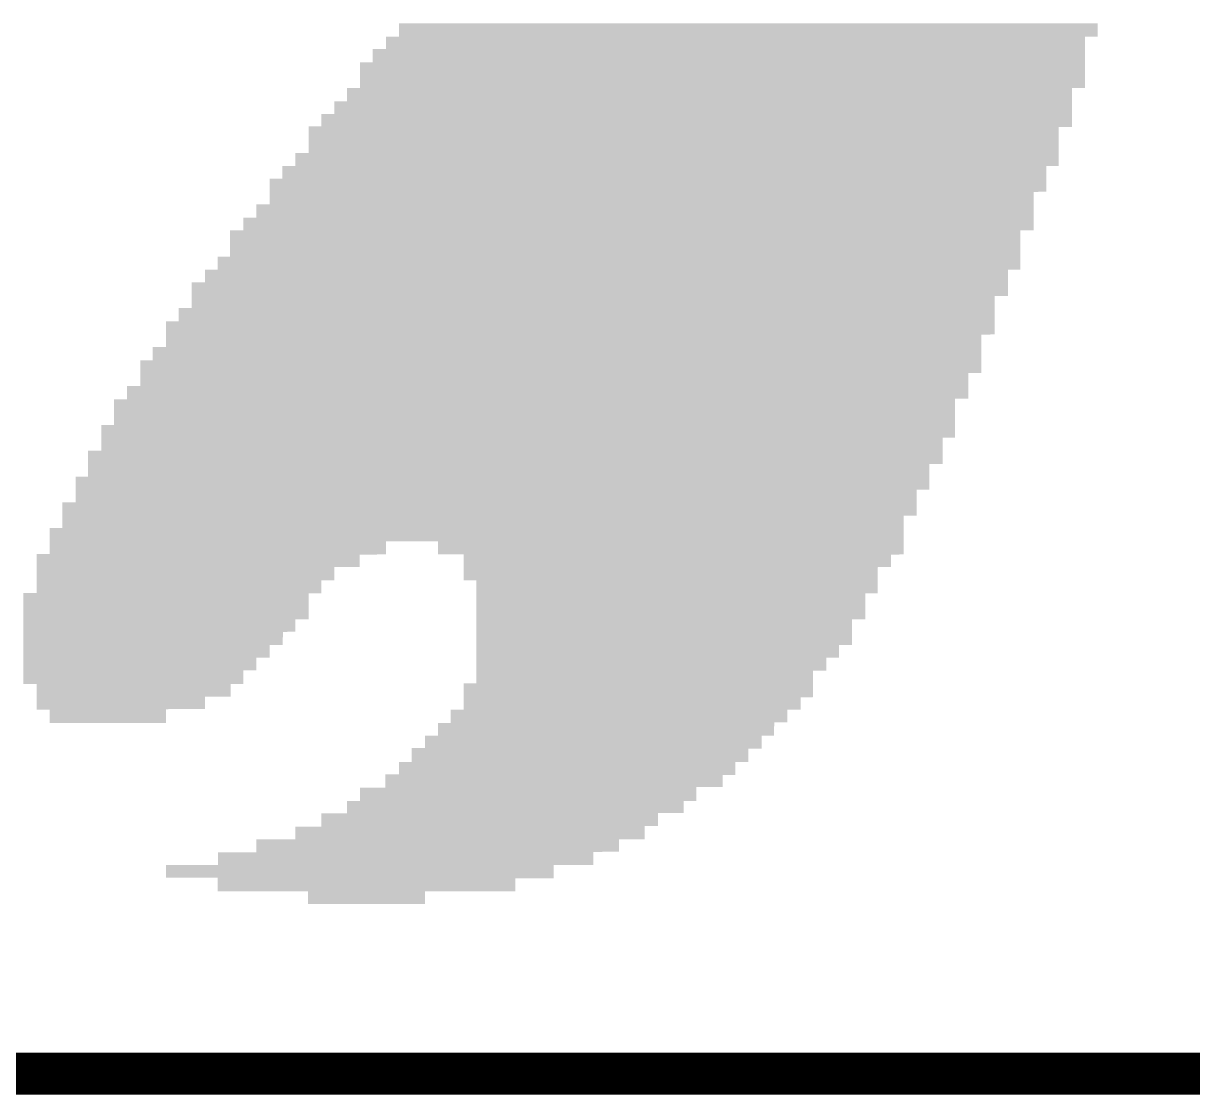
# Model space of a CAD drawing. Extents: x -0.1 to 57.1, y -0.1 to 42.5.
# Drawn here: x 4.503 to 6.454, y 38.965 to 40.752 of the extents above; entities that cross this region are included whole.
import ezdxf

# ---------------------------------------------------------------- set-up
doc = ezdxf.new("R2010")
doc.units = 0
doc.header["$MEASUREMENT"] = 0
doc.layers.add('03_ASSY2_GBR', color=2, linetype='CONTINUOUS')

msp = doc.modelspace()

# ---------------------------------------------------------------- linework, layer by layer
at = {"layer": '03_ASSY2_GBR', "const_width": 0.07}
msp.add_lwpolyline([(2.25, 39), (19.75, 39)], dxfattribs=at)
at = {"layer": '03_ASSY2_GBR'}
for points in [[(5.13, 40.730148), (5.13002, 40.751946), (6.29598, 40.730148), (6.295986, 40.751946)], [(5.13002, 40.751946), (5.130074, 40.752), (6.295986, 40.751946), (6.295986, 40.752)], [(5.108, 40.709148), (5.108018, 40.729852), (6.274994, 40.709148), (6.275, 40.729852)], [(5.108018, 40.729852), (5.10802, 40.729946), (6.275, 40.729852), (6.275094, 40.729946)], [(5.10802, 40.729946), (5.108054, 40.72998), (6.275094, 40.729946), (6.275128, 40.72998)], [(5.108054, 40.72998), (5.108074, 40.73), (6.275128, 40.72998), (6.295926, 40.73)], [(5.108074, 40.73), (5.129872, 40.73002), (6.295926, 40.73), (6.295946, 40.73002)], [(5.129872, 40.73002), (5.129906, 40.730054), (6.295946, 40.73002), (6.29598, 40.730054)], [(5.129906, 40.730054), (5.13, 40.730148), (6.29598, 40.730054), (6.29598, 40.730148)], [(5.086, 40.687148), (5.08602, 40.708946), (6.27499, 40.687148), (6.274994, 40.708946)], [(5.08602, 40.708946), (5.086074, 40.709), (6.274994, 40.708946), (6.274994, 40.709)], [(5.086074, 40.709), (5.107872, 40.70902), (6.274994, 40.709), (6.274994, 40.70902)], [(5.107872, 40.70902), (5.108, 40.709148), (6.274994, 40.70902), (6.274994, 40.709148)], [(5.065, 40.644148), (5.06502, 40.686946), (6.27498, 40.644148), (6.274988, 40.686946)], [(5.06502, 40.686946), (5.065074, 40.687), (6.274988, 40.686946), (6.27499, 40.687)], [(5.065074, 40.687), (5.085872, 40.68702), (6.27499, 40.687), (6.27499, 40.68702)], [(5.085872, 40.68702), (5.086, 40.687148), (6.27499, 40.68702), (6.27499, 40.687148)], [(5.043, 40.622148), (5.043018, 40.643852), (6.252992, 40.622148), (6.253, 40.643852)], [(5.043018, 40.643852), (5.04302, 40.643946), (6.253, 40.643852), (6.253094, 40.643946)], [(5.04302, 40.643946), (5.043054, 40.64398), (6.253094, 40.643946), (6.253128, 40.64398)], [(5.043054, 40.64398), (5.043074, 40.644), (6.253128, 40.64398), (6.274926, 40.644)], [(5.043074, 40.644), (5.064872, 40.64402), (6.274926, 40.644), (6.274946, 40.64402)], [(5.064872, 40.64402), (5.064906, 40.644054), (6.274946, 40.64402), (6.27498, 40.644054)], [(5.064906, 40.644054), (5.065, 40.644148), (6.27498, 40.644054), (6.27498, 40.644148)], [(5.022, 40.601148), (5.02202, 40.621946), (6.252986, 40.601148), (6.252992, 40.621946)], [(5.02202, 40.621946), (5.022074, 40.622), (6.252992, 40.621946), (6.252992, 40.622)], [(5.022074, 40.622), (5.042872, 40.62202), (6.252992, 40.622), (6.252992, 40.62202)], [(5.042872, 40.62202), (5.043, 40.622148), (6.252992, 40.62202), (6.252992, 40.622148)], [(5, 40.580148), (5.00002, 40.600946), (6.25298, 40.580148), (6.252986, 40.600946)], [(5.00002, 40.600946), (5.000074, 40.601), (6.252986, 40.600946), (6.252986, 40.601)], [(5.000074, 40.601), (5.021872, 40.60102), (6.252986, 40.601), (6.252986, 40.60102)], [(5.021872, 40.60102), (5.022, 40.601148), (6.252986, 40.60102), (6.252986, 40.601148)], [(4.979, 40.536148), (4.979018, 40.578852), (6.230986, 40.536148), (6.231, 40.578852)], [(4.979018, 40.579054), (4.97902, 40.579946), (6.25298, 40.579054), (6.25298, 40.579946)], [(4.979018, 40.579), (4.979018, 40.579054), (6.252926, 40.579), (6.25298, 40.579054)], [(4.979018, 40.57898), (4.979018, 40.579), (6.231128, 40.57898), (6.252926, 40.579)], [(4.979018, 40.578852), (4.979018, 40.57898), (6.231, 40.578852), (6.231128, 40.57898)], [(4.97902, 40.579946), (4.979074, 40.58), (6.25298, 40.579946), (6.25298, 40.58)], [(4.979074, 40.58), (4.999872, 40.58002), (6.25298, 40.58), (6.25298, 40.58002)], [(4.999872, 40.58002), (5, 40.580148), (6.25298, 40.58002), (6.25298, 40.580148)], [(4.957, 40.514148), (4.95702, 40.535946), (6.23098, 40.514148), (6.230986, 40.535946)], [(4.95702, 40.535946), (4.957074, 40.536), (6.230986, 40.535946), (6.230986, 40.536)], [(4.957074, 40.536), (4.978872, 40.53602), (6.230986, 40.536), (6.230986, 40.53602)], [(4.978872, 40.53602), (4.979, 40.536148), (6.230986, 40.53602), (6.230986, 40.536148)], [(4.935, 40.493148), (4.935018, 40.513852), (6.20999, 40.493148), (6.21, 40.513852)], [(4.935018, 40.513852), (4.93502, 40.513946), (6.21, 40.513852), (6.210094, 40.513946)], [(4.93502, 40.513946), (4.935054, 40.51398), (6.210094, 40.513946), (6.210128, 40.51398)], [(4.935054, 40.51398), (4.935074, 40.514), (6.210128, 40.51398), (6.230926, 40.514)], [(4.935074, 40.514), (4.956872, 40.51402), (6.230926, 40.514), (6.230946, 40.51402)], [(4.956872, 40.51402), (4.956906, 40.514054), (6.230946, 40.51402), (6.23098, 40.514054)], [(4.956906, 40.514054), (4.957, 40.514148), (6.23098, 40.514054), (6.23098, 40.514148)], [(4.914008, 40.471054), (4.91402, 40.492946), (6.20998, 40.471054), (6.20999, 40.492946)], [(4.91402, 40.492946), (4.914074, 40.493), (6.20999, 40.492946), (6.20999, 40.493)], [(4.914074, 40.493), (4.934872, 40.49302), (6.20999, 40.493), (6.20999, 40.49302)], [(4.934872, 40.49302), (4.935, 40.493148), (6.20999, 40.49302), (6.20999, 40.493148)], [(4.914, 40.450148), (4.914008, 40.470852), (6.188992, 40.450148), (6.189, 40.470852)], [(4.914008, 40.471), (4.914008, 40.471054), (6.209926, 40.471), (6.20998, 40.471054)], [(4.914008, 40.47098), (4.914008, 40.471), (6.189128, 40.47098), (6.209926, 40.471)], [(4.914008, 40.470852), (4.914008, 40.47098), (6.189, 40.470852), (6.189128, 40.47098)], [(4.892, 40.428148), (4.89202, 40.449946), (6.188986, 40.428148), (6.188992, 40.449946)], [(4.89202, 40.449946), (4.892074, 40.45), (6.188992, 40.449946), (6.188992, 40.45)], [(4.892074, 40.45), (4.913872, 40.45002), (6.188992, 40.45), (6.188992, 40.45002)], [(4.913872, 40.45002), (4.914, 40.450148), (6.188992, 40.45002), (6.188992, 40.450148)], [(4.87, 40.407148), (4.87002, 40.427946), (6.18898, 40.407148), (6.188986, 40.427946)], [(4.87002, 40.427946), (4.870074, 40.428), (6.188986, 40.427946), (6.188986, 40.428)], [(4.870074, 40.428), (4.891872, 40.42802), (6.188986, 40.428), (6.188986, 40.42802)], [(4.891872, 40.42802), (4.892, 40.428148), (6.188986, 40.42802), (6.188986, 40.428148)], [(4.848, 40.363148), (4.848018, 40.406852), (6.166986, 40.363148), (6.167, 40.406852)], [(4.848018, 40.406852), (4.84802, 40.406946), (6.167, 40.406852), (6.167094, 40.406946)], [(4.84802, 40.406946), (4.848054, 40.40698), (6.167094, 40.406946), (6.167128, 40.40698)], [(4.848054, 40.40698), (4.848074, 40.407), (6.167128, 40.40698), (6.188926, 40.407)], [(4.848074, 40.407), (4.869872, 40.40702), (6.188926, 40.407), (6.188946, 40.40702)], [(4.869872, 40.40702), (4.869906, 40.407054), (6.188946, 40.40702), (6.18898, 40.407054)], [(4.869906, 40.407054), (4.87, 40.407148), (6.18898, 40.407054), (6.18898, 40.407148)], [(4.827, 40.341148), (4.82702, 40.362946), (6.16698, 40.341148), (6.166986, 40.362946)], [(4.82702, 40.362946), (4.827074, 40.363), (6.166986, 40.362946), (6.166986, 40.363)], [(4.827074, 40.363), (4.847872, 40.36302), (6.166986, 40.363), (6.166986, 40.36302)], [(4.847872, 40.36302), (4.848, 40.363148), (6.166986, 40.36302), (6.166986, 40.363148)], [(4.806, 40.320148), (4.806018, 40.340852), (6.14599, 40.320148), (6.146, 40.340852)], [(4.806018, 40.340852), (4.80602, 40.340946), (6.146, 40.340852), (6.146094, 40.340946)], [(4.80602, 40.340946), (4.806054, 40.34098), (6.146094, 40.340946), (6.146128, 40.34098)], [(4.806054, 40.34098), (4.806074, 40.341), (6.146128, 40.34098), (6.166926, 40.341)], [(4.806074, 40.341), (4.826872, 40.34102), (6.166926, 40.341), (6.166946, 40.34102)], [(4.826872, 40.34102), (4.826906, 40.341054), (6.166946, 40.34102), (6.16698, 40.341054)], [(4.826906, 40.341054), (4.827, 40.341148), (6.16698, 40.341054), (6.16698, 40.341148)], [(4.784008, 40.297054), (4.78402, 40.319946), (6.14598, 40.297054), (6.14599, 40.319946)], [(4.78402, 40.319946), (4.784074, 40.32), (6.14599, 40.319946), (6.14599, 40.32)], [(4.784074, 40.32), (4.805872, 40.32002), (6.14599, 40.32), (6.14599, 40.32002)], [(4.805872, 40.32002), (4.806, 40.320148), (6.14599, 40.32002), (6.14599, 40.320148)], [(4.784, 40.277148), (4.784008, 40.296852), (6.123992, 40.277148), (6.124, 40.296852)], [(4.784008, 40.297), (4.784008, 40.297054), (6.145926, 40.297), (6.14598, 40.297054)], [(4.784008, 40.29698), (4.784008, 40.297), (6.124128, 40.29698), (6.145926, 40.297)], [(4.784008, 40.296852), (4.784008, 40.29698), (6.124, 40.296852), (6.124128, 40.29698)], [(4.762, 40.255148), (4.76202, 40.276946), (6.123986, 40.255148), (6.123992, 40.276946)], [(4.76202, 40.276946), (4.762074, 40.277), (6.123992, 40.276946), (6.123992, 40.277)], [(4.762074, 40.277), (4.783872, 40.27702), (6.123992, 40.277), (6.123992, 40.27702)], [(4.783872, 40.27702), (4.784, 40.277148), (6.123992, 40.27702), (6.123992, 40.277148)], [(4.741008, 40.233054), (4.74102, 40.254946), (6.12398, 40.233054), (6.123986, 40.254946)], [(4.74102, 40.254946), (4.741074, 40.255), (6.123986, 40.254946), (6.123986, 40.255)], [(4.741074, 40.255), (4.761872, 40.25502), (6.123986, 40.255), (6.123986, 40.25502)], [(4.761872, 40.25502), (4.762, 40.255148), (6.123986, 40.25502), (6.123986, 40.255148)], [(4.741, 40.212148), (4.741008, 40.232852), (6.101992, 40.212148), (6.102, 40.232852)], [(4.741008, 40.233), (4.741008, 40.233054), (6.123926, 40.233), (6.12398, 40.233054)], [(4.741008, 40.23298), (4.741008, 40.233), (6.102128, 40.23298), (6.123926, 40.233)], [(4.741008, 40.232852), (4.741008, 40.23298), (6.102, 40.232852), (6.102128, 40.23298)], [(4.719, 40.190148), (4.71902, 40.211946), (6.101986, 40.190148), (6.101992, 40.211946)], [(4.71902, 40.211946), (4.719074, 40.212), (6.101992, 40.211946), (6.101992, 40.212)], [(4.719074, 40.212), (4.740872, 40.21202), (6.101992, 40.212), (6.101992, 40.21202)], [(4.740872, 40.21202), (4.741, 40.212148), (6.101992, 40.21202), (6.101992, 40.212148)], [(4.69801, 40.169054), (4.69802, 40.189946), (6.10198, 40.169054), (6.101986, 40.189946)], [(4.69802, 40.189946), (4.698074, 40.19), (6.101986, 40.189946), (6.101986, 40.19)], [(4.698074, 40.19), (4.718872, 40.19002), (6.101986, 40.19), (6.101986, 40.19002)], [(4.718872, 40.19002), (4.719, 40.190148), (6.101986, 40.19002), (6.101986, 40.190148)], [(4.698, 40.147148), (4.69801, 40.168852), (6.079988, 40.147148), (6.08, 40.168852)], [(4.69801, 40.169), (4.69801, 40.169054), (6.101926, 40.169), (6.10198, 40.169054)], [(4.69801, 40.16898), (4.69801, 40.169), (6.080128, 40.16898), (6.101926, 40.169)], [(4.69801, 40.168852), (4.69801, 40.16898), (6.08, 40.168852), (6.080128, 40.16898)], [(4.676, 40.126054), (4.67602, 40.146946), (6.07998, 40.126054), (6.079988, 40.146946)], [(4.67602, 40.146946), (4.676074, 40.147), (6.079988, 40.146946), (6.079988, 40.147)], [(4.676074, 40.147), (4.697872, 40.14702), (6.079988, 40.147), (6.079988, 40.14702)], [(4.697872, 40.14702), (4.698, 40.147148), (6.079988, 40.14702), (6.079988, 40.147148)], [(4.654, 40.082148), (4.65402, 40.124946), (6.057986, 40.082148), (6.057998, 40.124946)], [(4.65402, 40.124946), (4.654074, 40.125), (6.057998, 40.124946), (6.057998, 40.125)], [(4.654074, 40.125), (4.675872, 40.12502), (6.057998, 40.125), (6.057998, 40.12502)], [(4.675872, 40.12502), (4.676, 40.125148), (6.057998, 40.12502), (6.057998, 40.125148)], [(4.676, 40.126), (4.676, 40.126054), (6.079926, 40.126), (6.07998, 40.126054)], [(4.676, 40.12598), (4.676, 40.126), (6.058128, 40.12598), (6.079926, 40.126)], [(4.676, 40.125852), (4.676, 40.12598), (6.058, 40.125852), (6.058128, 40.12598)], [(4.676, 40.125148), (4.676, 40.125852), (6.057998, 40.125148), (6.058, 40.125852)], [(4.63301, 40.061054), (4.63302, 40.081946), (6.05798, 40.061054), (6.057986, 40.081946)], [(4.63302, 40.081946), (4.633074, 40.082), (6.057986, 40.081946), (6.057986, 40.082)], [(4.633074, 40.082), (4.653872, 40.08202), (6.057986, 40.082), (6.057986, 40.08202)], [(4.653872, 40.08202), (4.654, 40.082148), (6.057986, 40.08202), (6.057986, 40.082148)], [(4.633, 40.039148), (4.63301, 40.060852), (6.03699, 40.039148), (6.037, 40.060852)], [(4.63301, 40.061), (4.63301, 40.061054), (6.057926, 40.061), (6.05798, 40.061054)], [(4.63301, 40.06098), (4.63301, 40.061), (6.037128, 40.06098), (6.057926, 40.061)], [(4.63301, 40.060852), (4.63301, 40.06098), (6.037, 40.060852), (6.037128, 40.06098)], [(4.611008, 40.017054), (4.61102, 40.038946), (6.03698, 40.017054), (6.036988, 40.038946)], [(4.61102, 40.038946), (4.611074, 40.039), (6.036988, 40.038946), (6.03699, 40.039)], [(4.611074, 40.039), (4.632872, 40.03902), (6.03699, 40.039), (6.03699, 40.03902)], [(4.632872, 40.03902), (4.633, 40.039148), (6.03699, 40.03902), (6.03699, 40.039148)], [(4.611, 39.996148), (4.611008, 40.016852), (6.01499, 39.996148), (6.015, 40.016852)], [(4.611008, 40.017), (4.611008, 40.017054), (6.036926, 40.017), (6.03698, 40.017054)], [(4.611008, 40.01698), (4.611008, 40.017), (6.015128, 40.01698), (6.036926, 40.017)], [(4.611008, 40.016852), (4.611008, 40.01698), (6.015, 40.016852), (6.015128, 40.01698)], [(4.590008, 39.974054), (4.59002, 39.995946), (6.01498, 39.974054), (6.01499, 39.995946)], [(4.59002, 39.995946), (4.590074, 39.996), (6.01499, 39.995946), (6.01499, 39.996)], [(4.590074, 39.996), (4.610872, 39.99602), (6.01499, 39.996), (6.01499, 39.99602)], [(4.610872, 39.99602), (4.611, 39.996148), (6.01499, 39.99602), (6.01499, 39.996148)], [(4.59, 39.953148), (4.590008, 39.973852), (5.99399, 39.953148), (5.994, 39.973852)], [(4.590008, 39.974), (4.590008, 39.974054), (6.014926, 39.974), (6.01498, 39.974054)], [(4.590008, 39.97398), (4.590008, 39.974), (5.994128, 39.97398), (6.014926, 39.974)], [(4.590008, 39.973852), (4.590008, 39.97398), (5.994, 39.973852), (5.994128, 39.97398)], [(4.568008, 39.931054), (4.56802, 39.952946), (5.99398, 39.931054), (5.99399, 39.952946)], [(4.56802, 39.952946), (4.568074, 39.953), (5.99399, 39.952946), (5.99399, 39.953)], [(4.568074, 39.953), (4.589872, 39.95302), (5.99399, 39.953), (5.99399, 39.95302)], [(4.589872, 39.95302), (4.59, 39.953148), (5.99399, 39.95302), (5.99399, 39.953148)], [(4.568, 39.910148), (4.568008, 39.930852), (5.971992, 39.910148), (5.972, 39.930852)], [(4.568008, 39.931), (4.568008, 39.931054), (5.993926, 39.931), (5.99398, 39.931054)], [(4.568008, 39.93098), (4.568008, 39.931), (5.972128, 39.93098), (5.993926, 39.931)], [(4.568008, 39.930852), (4.568008, 39.93098), (5.972, 39.930852), (5.972128, 39.93098)], [(4.547008, 39.888), (4.54702, 39.909946), (5.971986, 39.888), (5.971992, 39.909946)], [(4.54702, 39.909946), (4.547074, 39.91), (5.971992, 39.909946), (5.971992, 39.91)], [(4.547074, 39.91), (4.567872, 39.91002), (5.971992, 39.91), (5.971992, 39.91002)], [(4.567872, 39.91002), (4.568, 39.910148), (5.971992, 39.91002), (5.971992, 39.910148)], [(4.547, 39.867148), (4.547008, 39.887852), (5.10798, 39.867148), (5.108, 39.887852)], [(4.547008, 39.88798), (4.547008, 39.888), (5.108128, 39.88798), (5.194852, 39.888)], [(4.547008, 39.887852), (4.547008, 39.88798), (5.108, 39.887852), (5.108128, 39.88798)], [(5.19498, 39.887872), (5.194852, 39.888), (5.971986, 39.887872), (5.971986, 39.888)], [(5.195, 39.866074), (5.19498, 39.887872), (5.97198, 39.866074), (5.971986, 39.887872)], [(4.525018, 39.866054), (4.52502, 39.866946), (5.10798, 39.866054), (5.10798, 39.866946)], [(4.52502, 39.866946), (4.525074, 39.867), (5.10798, 39.866946), (5.10798, 39.867)], [(4.525074, 39.867), (4.546872, 39.86702), (5.10798, 39.867), (5.10798, 39.86702)], [(4.546872, 39.86702), (4.547, 39.867148), (5.10798, 39.86702), (5.10798, 39.867148)], [(4.525012, 39.845054), (4.525018, 39.865852), (5.06398, 39.845054), (5.064, 39.865852)], [(4.525018, 39.866), (4.525018, 39.866054), (5.107926, 39.866), (5.10798, 39.866054)], [(4.525018, 39.86598), (4.525018, 39.866), (5.064128, 39.86598), (5.107926, 39.866)], [(4.525018, 39.865852), (4.525018, 39.86598), (5.064, 39.865852), (5.064128, 39.86598)], [(5.19502, 39.866054), (5.195, 39.866074), (5.97198, 39.866054), (5.97198, 39.866074)], [(5.195054, 39.86602), (5.19502, 39.866054), (5.971946, 39.86602), (5.97198, 39.866054)], [(5.237852, 39.866), (5.195054, 39.86602), (5.971926, 39.866), (5.971946, 39.86602)], [(5.237872, 39.86598), (5.237852, 39.866), (5.951128, 39.86598), (5.971926, 39.866)], [(5.23798, 39.865872), (5.237872, 39.86598), (5.95102, 39.865872), (5.951128, 39.86598)], [(5.237982, 39.865852), (5.23798, 39.865872), (5.951, 39.865852), (5.95102, 39.865872)], [(5.23799, 39.845054), (5.237982, 39.865852), (5.95098, 39.845054), (5.951, 39.865852)], [(4.525006, 39.823054), (4.525012, 39.844852), (5.02198, 39.823054), (5.022, 39.844852)], [(4.525012, 39.845), (4.525012, 39.845054), (5.063926, 39.845), (5.06398, 39.845054)], [(4.525012, 39.84498), (4.525012, 39.845), (5.022128, 39.84498), (5.063926, 39.845)], [(4.525012, 39.844852), (4.525012, 39.84498), (5.022, 39.844852), (5.022128, 39.84498)], [(5.23799, 39.845), (5.23799, 39.845054), (5.950926, 39.845), (5.95098, 39.845054)], [(5.23799, 39.84498), (5.23799, 39.845), (5.929128, 39.84498), (5.950926, 39.845)], [(5.23799, 39.844852), (5.23799, 39.84498), (5.929, 39.844852), (5.929128, 39.84498)], [(5.238, 39.823074), (5.23799, 39.844852), (5.92899, 39.823074), (5.929, 39.844852)], [(4.525, 39.802148), (4.525006, 39.822852), (4.99998, 39.802148), (5, 39.822852)], [(4.525006, 39.823), (4.525006, 39.823054), (5.021926, 39.823), (5.02198, 39.823054)], [(4.525006, 39.82298), (4.525006, 39.823), (5.000128, 39.82298), (5.021926, 39.823)], [(4.525006, 39.822852), (4.525006, 39.82298), (5, 39.822852), (5.000128, 39.82298)], [(5.238054, 39.82302), (5.238, 39.823074), (5.92899, 39.82302), (5.92899, 39.823074)], [(5.258852, 39.823), (5.238054, 39.82302), (5.92899, 39.823), (5.92899, 39.82302)], [(5.25898, 39.822872), (5.258852, 39.823), (5.928988, 39.822872), (5.92899, 39.823)], [(5.258984, 39.801054), (5.25898, 39.822872), (5.92898, 39.801054), (5.928988, 39.822872)], [(4.503014, 39.758054), (4.503018, 39.800852), (4.97898, 39.758054), (4.979, 39.800852)], [(4.503018, 39.801054), (4.50302, 39.801946), (4.99998, 39.801054), (4.99998, 39.801946)], [(4.503018, 39.801), (4.503018, 39.801054), (4.999926, 39.801), (4.99998, 39.801054)], [(4.503018, 39.80098), (4.503018, 39.801), (4.979128, 39.80098), (4.999926, 39.801)], [(4.503018, 39.800852), (4.503018, 39.80098), (4.979, 39.800852), (4.979128, 39.80098)], [(4.50302, 39.801946), (4.503074, 39.802), (4.99998, 39.801946), (4.99998, 39.802)], [(4.503074, 39.802), (4.524872, 39.80202), (4.99998, 39.802), (4.99998, 39.80202)], [(4.524872, 39.80202), (4.525, 39.802148), (4.99998, 39.80202), (4.99998, 39.802148)], [(5.258984, 39.801), (5.258984, 39.801054), (5.928926, 39.801), (5.92898, 39.801054)], [(5.258984, 39.80098), (5.258984, 39.801), (5.908128, 39.80098), (5.928926, 39.801)], [(5.258984, 39.800852), (5.258984, 39.80098), (5.908, 39.800852), (5.908128, 39.80098)], [(5.258988, 39.758054), (5.258984, 39.800852), (5.90798, 39.758054), (5.908, 39.800852)], [(4.50301, 39.737054), (4.503014, 39.757852), (4.95698, 39.737054), (4.957, 39.757852)], [(4.503014, 39.758), (4.503014, 39.758054), (4.978926, 39.758), (4.97898, 39.758054)], [(4.503014, 39.75798), (4.503014, 39.758), (4.957128, 39.75798), (4.978926, 39.758)], [(4.503014, 39.757852), (4.503014, 39.75798), (4.957, 39.757852), (4.957128, 39.75798)], [(5.258988, 39.758), (5.258988, 39.758054), (5.907926, 39.758), (5.90798, 39.758054)], [(5.258988, 39.75798), (5.258988, 39.758), (5.886128, 39.75798), (5.907926, 39.758)], [(5.258988, 39.757852), (5.258988, 39.75798), (5.886, 39.757852), (5.886128, 39.75798)], [(5.258994, 39.715054), (5.258988, 39.757852), (5.88598, 39.715054), (5.886, 39.757852)], [(4.503008, 39.715054), (4.50301, 39.736852), (4.93598, 39.715054), (4.936, 39.736852)], [(4.50301, 39.737), (4.50301, 39.737054), (4.956926, 39.737), (4.95698, 39.737054)], [(4.50301, 39.73698), (4.50301, 39.737), (4.936128, 39.73698), (4.956926, 39.737)], [(4.50301, 39.736852), (4.50301, 39.73698), (4.936, 39.736852), (4.936128, 39.73698)], [(4.503004, 39.694054), (4.503008, 39.714852), (4.91398, 39.694054), (4.914, 39.714852)], [(4.503008, 39.715), (4.503008, 39.715054), (4.935926, 39.715), (4.93598, 39.715054)], [(4.503008, 39.71498), (4.503008, 39.715), (4.914128, 39.71498), (4.935926, 39.715)], [(4.503008, 39.714852), (4.503008, 39.71498), (4.914, 39.714852), (4.914128, 39.71498)], [(5.258994, 39.715), (5.258994, 39.715054), (5.885926, 39.715), (5.88598, 39.715054)], [(5.258994, 39.71498), (5.258994, 39.715), (5.864128, 39.71498), (5.885926, 39.715)], [(5.258994, 39.714852), (5.258994, 39.71498), (5.864, 39.714852), (5.864128, 39.71498)], [(5.258996, 39.694054), (5.258994, 39.714852), (5.86398, 39.694054), (5.864, 39.714852)], [(4.503002, 39.673054), (4.503004, 39.693852), (4.89198, 39.673054), (4.892, 39.693852)], [(4.503004, 39.694), (4.503004, 39.694054), (4.913926, 39.694), (4.91398, 39.694054)], [(4.503004, 39.69398), (4.503004, 39.694), (4.892128, 39.69398), (4.913926, 39.694)], [(4.503004, 39.693852), (4.503004, 39.69398), (4.892, 39.693852), (4.892128, 39.69398)], [(5.258996, 39.694), (5.258996, 39.694054), (5.863926, 39.694), (5.86398, 39.694054)], [(5.258996, 39.69398), (5.258996, 39.694), (5.843128, 39.69398), (5.863926, 39.694)], [(5.258996, 39.693852), (5.258996, 39.69398), (5.843, 39.693852), (5.843128, 39.69398)], [(5.258998, 39.672054), (5.258996, 39.693852), (5.84298, 39.672054), (5.843, 39.693852)], [(4.503, 39.650074), (4.503002, 39.672852), (4.86998, 39.650074), (4.87, 39.672852)], [(4.503002, 39.673), (4.503002, 39.673054), (4.891926, 39.673), (4.89198, 39.673054)], [(4.503002, 39.67298), (4.503002, 39.673), (4.870128, 39.67298), (4.891926, 39.673)], [(4.503002, 39.672852), (4.503002, 39.67298), (4.87, 39.672852), (4.870128, 39.67298)], [(5.258998, 39.672), (5.258998, 39.672054), (5.842926, 39.672), (5.84298, 39.672054)], [(5.258998, 39.67198), (5.258998, 39.672), (5.821128, 39.67198), (5.842926, 39.672)], [(5.258998, 39.671852), (5.258998, 39.67198), (5.821, 39.671852), (5.821128, 39.67198)], [(5.259, 39.651148), (5.258998, 39.671852), (5.82099, 39.651148), (5.821, 39.671852)], [(4.50302, 39.650054), (4.503, 39.650074), (4.86998, 39.650054), (4.86998, 39.650074)], [(4.503054, 39.65002), (4.50302, 39.650054), (4.869946, 39.65002), (4.86998, 39.650054)], [(4.524852, 39.65), (4.503054, 39.65002), (4.869926, 39.65), (4.869946, 39.65002)], [(4.524872, 39.64998), (4.524852, 39.65), (4.849128, 39.64998), (4.869926, 39.65)], [(4.52498, 39.649872), (4.524872, 39.64998), (4.84902, 39.649872), (4.849128, 39.64998)], [(4.524982, 39.649852), (4.52498, 39.649872), (4.849, 39.649852), (4.84902, 39.649872)], [(4.52499, 39.629054), (4.524982, 39.649852), (4.84898, 39.629054), (4.849, 39.649852)], [(5.238008, 39.628054), (5.23802, 39.650946), (5.82098, 39.628054), (5.82099, 39.650946)], [(5.23802, 39.650946), (5.238074, 39.651), (5.82099, 39.650946), (5.82099, 39.651)], [(5.238074, 39.651), (5.258872, 39.65102), (5.82099, 39.651), (5.82099, 39.65102)], [(5.258872, 39.65102), (5.259, 39.651148), (5.82099, 39.65102), (5.82099, 39.651148)], [(4.52499, 39.629), (4.52499, 39.629054), (4.848926, 39.629), (4.84898, 39.629054)], [(4.52499, 39.62898), (4.52499, 39.629), (4.806128, 39.62898), (4.848926, 39.629)], [(4.52499, 39.628852), (4.52499, 39.62898), (4.806, 39.628852), (4.806128, 39.62898)], [(4.525, 39.608054), (4.52499, 39.628852), (4.80598, 39.608054), (4.806, 39.628852)], [(5.238, 39.607148), (5.238008, 39.627852), (5.79998, 39.607148), (5.8, 39.627852)], [(5.238008, 39.628), (5.238008, 39.628054), (5.820926, 39.628), (5.82098, 39.628054)], [(5.238008, 39.62798), (5.238008, 39.628), (5.800128, 39.62798), (5.820926, 39.628)], [(5.238008, 39.627852), (5.238008, 39.62798), (5.8, 39.627852), (5.800128, 39.62798)], [(4.525, 39.608), (4.525, 39.608054), (4.805926, 39.608), (4.80598, 39.608054)], [(4.525, 39.60798), (4.525, 39.608), (4.741128, 39.60798), (4.805926, 39.608)], [(4.525, 39.607852), (4.525, 39.60798), (4.741, 39.607852), (4.741128, 39.60798)], [(4.525, 39.607074), (4.525, 39.607852), (4.740998, 39.607074), (4.741, 39.607852)], [(4.525054, 39.60702), (4.525, 39.607074), (4.740998, 39.60702), (4.740998, 39.607074)], [(4.546852, 39.607), (4.525054, 39.60702), (4.740998, 39.607), (4.740998, 39.60702)], [(4.54698, 39.606872), (4.546852, 39.607), (4.740998, 39.606872), (4.740998, 39.607)], [(4.547, 39.585074), (4.54698, 39.606872), (4.74098, 39.585074), (4.740998, 39.606872)], [(5.216, 39.586054), (5.216018, 39.606852), (5.77798, 39.586054), (5.778, 39.606852)], [(5.216018, 39.606852), (5.21602, 39.606946), (5.778, 39.606852), (5.778094, 39.606946)], [(5.21602, 39.606946), (5.216054, 39.60698), (5.778094, 39.606946), (5.778128, 39.60698)], [(5.216054, 39.60698), (5.216074, 39.607), (5.778128, 39.60698), (5.799926, 39.607)], [(5.216074, 39.607), (5.237872, 39.60702), (5.799926, 39.607), (5.799946, 39.60702)], [(5.237872, 39.60702), (5.237906, 39.607054), (5.799946, 39.60702), (5.79998, 39.607054)], [(5.237906, 39.607054), (5.238, 39.607148), (5.79998, 39.607054), (5.79998, 39.607148)], [(4.54702, 39.585054), (4.547, 39.585074), (4.74098, 39.585054), (4.74098, 39.585074)], [(4.547054, 39.58502), (4.54702, 39.585054), (4.740946, 39.58502), (4.74098, 39.585054)], [(4.740926, 39.585), (4.547054, 39.58502), (4.740926, 39.585), (4.740946, 39.58502)], [(5.195, 39.564148), (5.19502, 39.584946), (5.75598, 39.564148), (5.755998, 39.584946)], [(5.19502, 39.584946), (5.195074, 39.585), (5.755998, 39.584946), (5.755998, 39.585)], [(5.195074, 39.585), (5.215872, 39.58502), (5.755998, 39.585), (5.755998, 39.58502)], [(5.215872, 39.58502), (5.216, 39.585148), (5.755998, 39.58502), (5.755998, 39.585148)], [(5.216, 39.586), (5.216, 39.586054), (5.777926, 39.586), (5.77798, 39.586054)], [(5.216, 39.58598), (5.216, 39.586), (5.756128, 39.58598), (5.777926, 39.586)], [(5.216, 39.585852), (5.216, 39.58598), (5.756, 39.585852), (5.756128, 39.58598)], [(5.216, 39.585148), (5.216, 39.585852), (5.755998, 39.585148), (5.756, 39.585852)], [(5.173, 39.543148), (5.173018, 39.563852), (5.73498, 39.543148), (5.735, 39.563852)], [(5.173018, 39.563852), (5.17302, 39.563946), (5.735, 39.563852), (5.735094, 39.563946)], [(5.17302, 39.563946), (5.173054, 39.56398), (5.735094, 39.563946), (5.735128, 39.56398)], [(5.173054, 39.56398), (5.173074, 39.564), (5.735128, 39.56398), (5.755926, 39.564)], [(5.173074, 39.564), (5.194872, 39.56402), (5.755926, 39.564), (5.755946, 39.56402)], [(5.194872, 39.56402), (5.194906, 39.564054), (5.755946, 39.56402), (5.75598, 39.564054)], [(5.194906, 39.564054), (5.195, 39.564148), (5.75598, 39.564054), (5.75598, 39.564148)], [(5.151, 39.520148), (5.151018, 39.541852), (5.71298, 39.520148), (5.713, 39.541852)], [(5.151018, 39.542054), (5.15102, 39.542946), (5.73498, 39.542054), (5.73498, 39.542946)], [(5.151018, 39.542), (5.151018, 39.542054), (5.734926, 39.542), (5.73498, 39.542054)], [(5.151018, 39.54198), (5.151018, 39.542), (5.713128, 39.54198), (5.734926, 39.542)], [(5.151018, 39.541852), (5.151018, 39.54198), (5.713, 39.541852), (5.713128, 39.54198)], [(5.15102, 39.542946), (5.151074, 39.543), (5.73498, 39.542946), (5.73498, 39.543)], [(5.151074, 39.543), (5.172872, 39.54302), (5.73498, 39.543), (5.73498, 39.54302)], [(5.172872, 39.54302), (5.173, 39.543148), (5.73498, 39.54302), (5.73498, 39.543148)], [(5.13, 39.499148), (5.130018, 39.519852), (5.69098, 39.499148), (5.691, 39.519852)], [(5.130018, 39.519852), (5.13002, 39.519946), (5.691, 39.519852), (5.691094, 39.519946)], [(5.13002, 39.519946), (5.130054, 39.51998), (5.691094, 39.519946), (5.691128, 39.51998)], [(5.130054, 39.51998), (5.130074, 39.52), (5.691128, 39.51998), (5.712926, 39.52)], [(5.130074, 39.52), (5.150872, 39.52002), (5.712926, 39.52), (5.712946, 39.52002)], [(5.150872, 39.52002), (5.150906, 39.520054), (5.712946, 39.52002), (5.71298, 39.520054)], [(5.150906, 39.520054), (5.151, 39.520148), (5.71298, 39.520054), (5.71298, 39.520148)], [(5.107, 39.478054), (5.107018, 39.497852), (5.66998, 39.478054), (5.67, 39.497852)], [(5.107018, 39.498054), (5.10702, 39.498946), (5.69098, 39.498054), (5.69098, 39.498946)], [(5.107018, 39.498), (5.107018, 39.498054), (5.690926, 39.498), (5.69098, 39.498054)], [(5.107018, 39.49798), (5.107018, 39.498), (5.670128, 39.49798), (5.690926, 39.498)], [(5.107018, 39.497852), (5.107018, 39.49798), (5.67, 39.497852), (5.670128, 39.49798)], [(5.10702, 39.498946), (5.107074, 39.499), (5.69098, 39.498946), (5.69098, 39.499)], [(5.107074, 39.499), (5.129872, 39.49902), (5.69098, 39.499), (5.69098, 39.49902)], [(5.129872, 39.49902), (5.13, 39.499148), (5.69098, 39.49902), (5.69098, 39.499148)], [(5.065, 39.455148), (5.06502, 39.476946), (5.62598, 39.455148), (5.625998, 39.476946)], [(5.06502, 39.476946), (5.065074, 39.477), (5.625998, 39.476946), (5.625998, 39.477)], [(5.065074, 39.477), (5.106872, 39.47702), (5.625998, 39.477), (5.625998, 39.47702)], [(5.106872, 39.47702), (5.107, 39.477148), (5.625998, 39.47702), (5.625998, 39.477148)], [(5.107, 39.478), (5.107, 39.478054), (5.669926, 39.478), (5.66998, 39.478054)], [(5.107, 39.47798), (5.107, 39.478), (5.626128, 39.47798), (5.669926, 39.478)], [(5.107, 39.477852), (5.107, 39.47798), (5.626, 39.477852), (5.626128, 39.47798)], [(5.107, 39.477148), (5.107, 39.477852), (5.625998, 39.477148), (5.626, 39.477852)], [(5.043, 39.435054), (5.043018, 39.454852), (5.60498, 39.435054), (5.605, 39.454852)], [(5.043018, 39.454852), (5.04302, 39.454946), (5.605, 39.454852), (5.605094, 39.454946)], [(5.04302, 39.454946), (5.043054, 39.45498), (5.605094, 39.454946), (5.605128, 39.45498)], [(5.043054, 39.45498), (5.043074, 39.455), (5.605128, 39.45498), (5.625926, 39.455)], [(5.043074, 39.455), (5.064872, 39.45502), (5.625926, 39.455), (5.625946, 39.45502)], [(5.064872, 39.45502), (5.064906, 39.455054), (5.625946, 39.45502), (5.62598, 39.455054)], [(5.064906, 39.455054), (5.065, 39.455148), (5.62598, 39.455054), (5.62598, 39.455148)], [(5, 39.413054), (5.00002, 39.433946), (5.56198, 39.413054), (5.561998, 39.433946)], [(5.00002, 39.433946), (5.000074, 39.434), (5.561998, 39.433946), (5.561998, 39.434)], [(5.000074, 39.434), (5.042872, 39.43402), (5.561998, 39.434), (5.561998, 39.43402)], [(5.042872, 39.43402), (5.043, 39.434148), (5.561998, 39.43402), (5.561998, 39.434148)], [(5.043, 39.435), (5.043, 39.435054), (5.604926, 39.435), (5.60498, 39.435054)], [(5.043, 39.43498), (5.043, 39.435), (5.562128, 39.43498), (5.604926, 39.435)], [(5.043, 39.434852), (5.043, 39.43498), (5.562, 39.434852), (5.562128, 39.43498)], [(5.043, 39.434148), (5.043, 39.434852), (5.561998, 39.434148), (5.562, 39.434852)], [(4.957, 39.391148), (4.95702, 39.411946), (5.53998, 39.391148), (5.539998, 39.411946)], [(4.95702, 39.411946), (4.957074, 39.412), (5.539998, 39.411946), (5.539998, 39.412)], [(4.957074, 39.412), (4.999872, 39.41202), (5.539998, 39.412), (5.539998, 39.41202)], [(4.999872, 39.41202), (5, 39.412148), (5.539998, 39.41202), (5.539998, 39.412148)], [(5, 39.413), (5, 39.413054), (5.561926, 39.413), (5.56198, 39.413054)], [(5, 39.41298), (5, 39.413), (5.540128, 39.41298), (5.561926, 39.413)], [(5, 39.412852), (5, 39.41298), (5.54, 39.412852), (5.540128, 39.41298)], [(5, 39.412148), (5, 39.412852), (5.539998, 39.412148), (5.54, 39.412852)], [(4.892, 39.370054), (4.892018, 39.390852), (5.49698, 39.370054), (5.497, 39.390852)], [(4.892018, 39.390852), (4.89202, 39.390946), (5.497, 39.390852), (5.497094, 39.390946)], [(4.89202, 39.390946), (4.892054, 39.39098), (5.497094, 39.390946), (5.497128, 39.39098)], [(4.892054, 39.39098), (4.892074, 39.391), (5.497128, 39.39098), (5.539926, 39.391)], [(4.892074, 39.391), (4.956872, 39.39102), (5.539926, 39.391), (5.539946, 39.39102)], [(4.956872, 39.39102), (4.956906, 39.391054), (5.539946, 39.39102), (5.53998, 39.391054)], [(4.956906, 39.391054), (4.957, 39.391148), (5.53998, 39.391054), (5.53998, 39.391148)], [(4.828, 39.348148), (4.82802, 39.368946), (5.45398, 39.348148), (5.453998, 39.368946)], [(4.82802, 39.368946), (4.828074, 39.369), (5.453998, 39.368946), (5.453998, 39.369)], [(4.828074, 39.369), (4.891872, 39.36902), (5.453998, 39.369), (5.453998, 39.36902)], [(4.891872, 39.36902), (4.892, 39.369148), (5.453998, 39.36902), (5.453998, 39.369148)], [(4.892, 39.37), (4.892, 39.370054), (5.496926, 39.37), (5.49698, 39.370054)], [(4.892, 39.36998), (4.892, 39.37), (5.454128, 39.36998), (5.496926, 39.37)], [(4.892, 39.369852), (4.892, 39.36998), (5.454, 39.369852), (5.454128, 39.36998)], [(4.892, 39.369148), (4.892, 39.369852), (5.453998, 39.369148), (5.454, 39.369852)], [(4.741, 39.327072), (4.741018, 39.347852), (5.38798, 39.327072), (5.388, 39.347852)], [(4.741018, 39.347852), (4.74102, 39.347946), (5.388, 39.347852), (5.388094, 39.347946)], [(4.74102, 39.347946), (4.741054, 39.34798), (5.388094, 39.347946), (5.388128, 39.34798)], [(4.741054, 39.34798), (4.741074, 39.348), (5.388128, 39.34798), (5.453926, 39.348)], [(4.741074, 39.348), (4.827872, 39.34802), (5.453926, 39.348), (5.453946, 39.34802)], [(4.827872, 39.34802), (4.827906, 39.348054), (5.453946, 39.34802), (5.45398, 39.348054)], [(4.827906, 39.348054), (4.828, 39.348148), (5.45398, 39.348054), (5.45398, 39.348148)], [(4.741054, 39.32702), (4.741, 39.327072), (5.38798, 39.32702), (5.38798, 39.327072)], [(4.826852, 39.327), (4.741054, 39.32702), (5.38798, 39.327), (5.38798, 39.32702)], [(4.82698, 39.326872), (4.826852, 39.327), (5.38798, 39.326872), (5.38798, 39.327)], [(4.826982, 39.326054), (4.82698, 39.326872), (5.38798, 39.326054), (5.38798, 39.326872)], [(4.826982, 39.326), (4.826982, 39.326054), (5.387926, 39.326), (5.38798, 39.326054)], [(4.826982, 39.32598), (4.826982, 39.326), (5.324128, 39.32598), (5.387926, 39.326)], [(4.826982, 39.325852), (4.826982, 39.32598), (5.324, 39.325852), (5.324128, 39.32598)], [(4.827, 39.304074), (4.826982, 39.325852), (5.32398, 39.304074), (5.324, 39.325852)], [(4.82702, 39.304054), (4.827, 39.304074), (5.32398, 39.304054), (5.32398, 39.304074)], [(4.827054, 39.30402), (4.82702, 39.304054), (5.323946, 39.30402), (5.32398, 39.304054)], [(4.977852, 39.304), (4.827054, 39.30402), (5.323926, 39.304), (5.323946, 39.30402)], [(4.977872, 39.30398), (4.977852, 39.304), (5.173128, 39.30398), (5.323926, 39.304)], [(4.97798, 39.303872), (4.977872, 39.30398), (5.17302, 39.303872), (5.173128, 39.30398)], [(4.977982, 39.303852), (4.97798, 39.303872), (5.173, 39.303852), (5.17302, 39.303872)], [(4.978, 39.283074), (4.977982, 39.303852), (5.17298, 39.283074), (5.173, 39.303852)], [(4.97802, 39.283054), (4.978, 39.283074), (5.17298, 39.283054), (5.17298, 39.283074)], [(4.978054, 39.28302), (4.97802, 39.283054), (5.172946, 39.28302), (5.17298, 39.283054)], [(5.172926, 39.283), (4.978054, 39.28302), (5.172926, 39.283), (5.172946, 39.28302)]]:
    msp.add_solid(points, dxfattribs=at)

doc.saveas('drawing.dxf')
